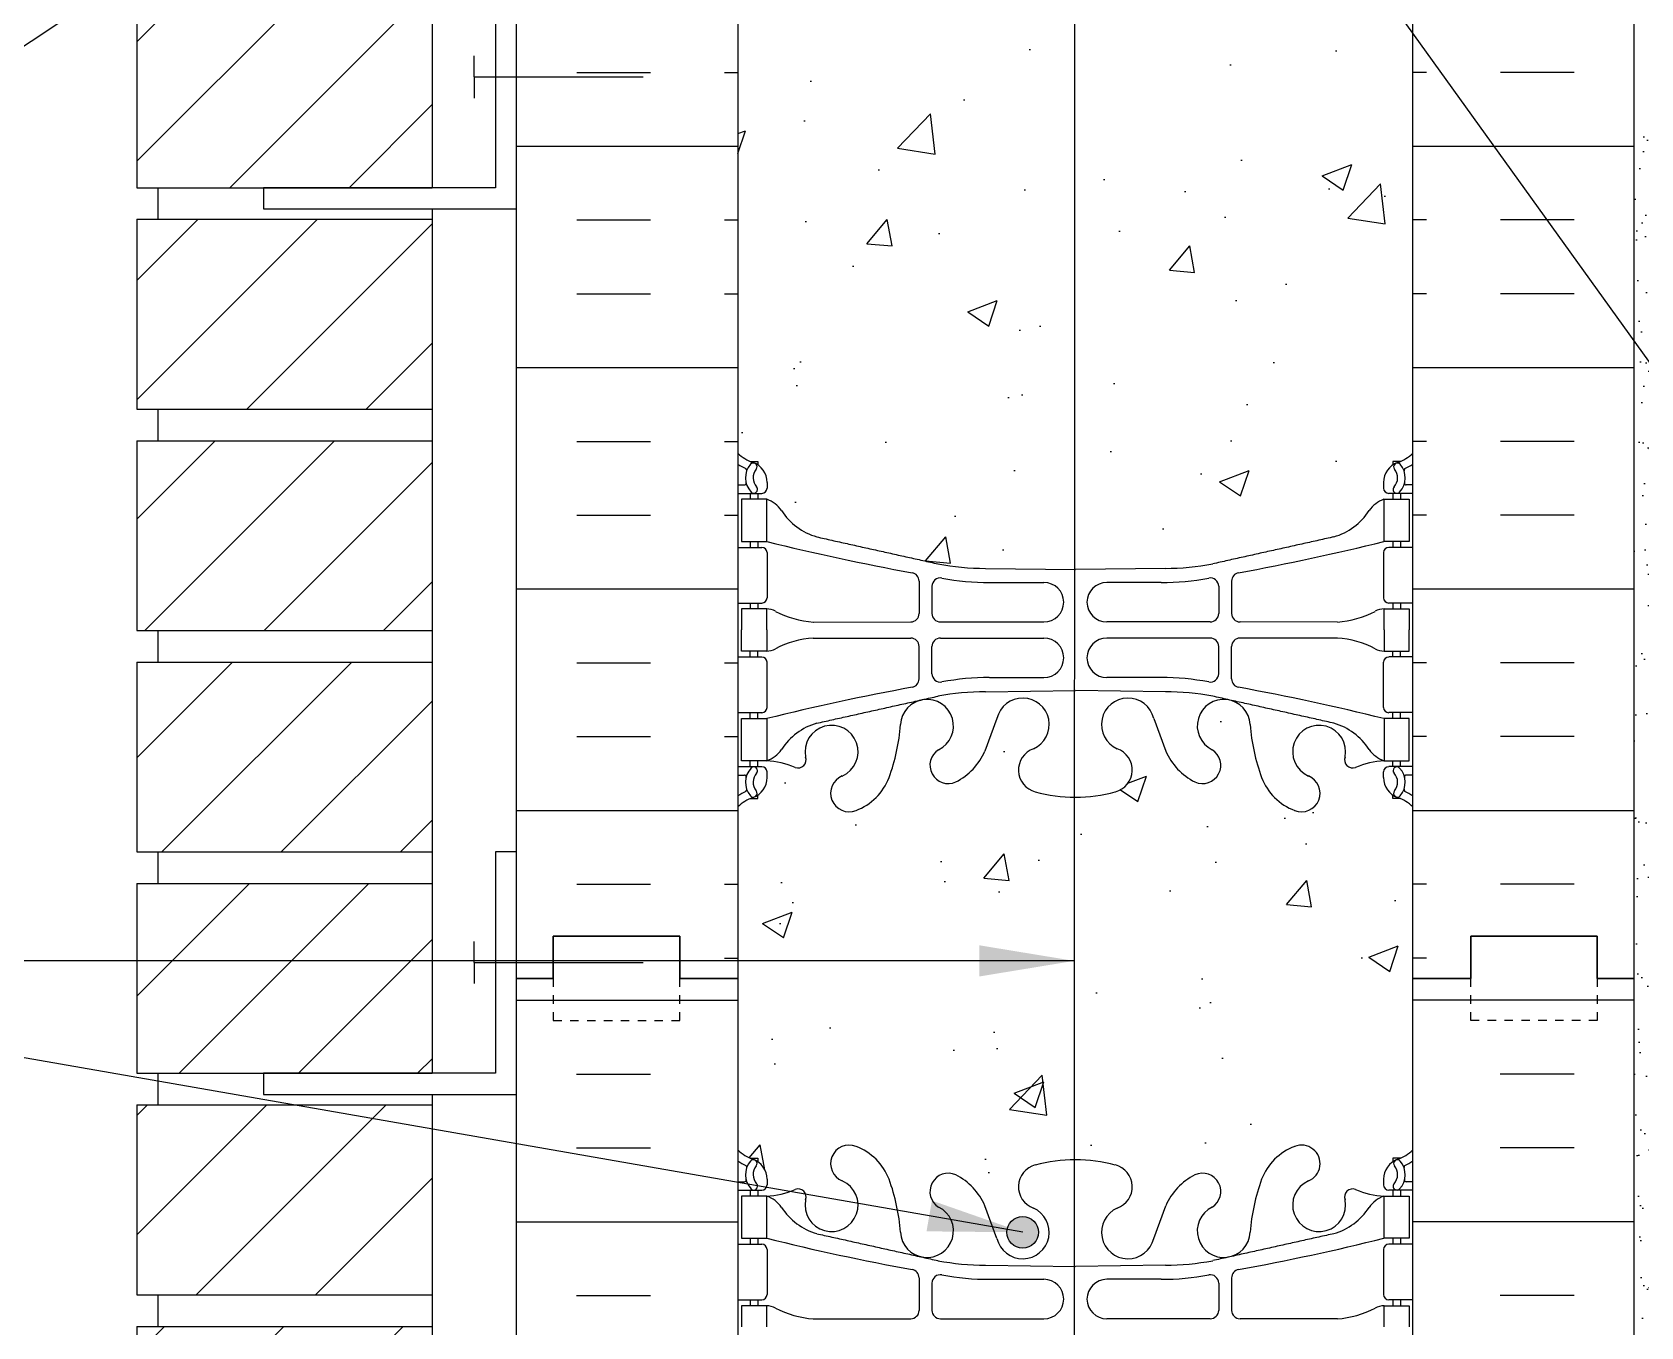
# Model space of a CAD drawing. Header units: inches. Extents: x 115.1 to 171.2, y 246.3 to 329.7.
# Drawn here: x 134.05 to 153.12, y 277.99 to 293.34 of the extents above; entities that cross this region are included whole.
import ezdxf

# ---------------------------------------------------------------- set-up
doc = ezdxf.new("R2010")
doc.units = ezdxf.units.IN
doc.header["$MEASUREMENT"] = 0
doc.linetypes.add('DASHED2', pattern=[0.375, 0.25, -0.125])
for name, color, linetype in [('HATCH', 12, 'Continuous'), ('line25', 2, 'Continuous'), ('LINE3', 3, 'Continuous'), ('LINE50', 5, 'Continuous'), ('LINE9', 9, 'Continuous'), ('TEXT', 4, 'Continuous'), ('Web_Edge', 9, 'Continuous')]:
    doc.layers.add(name, color=color, linetype=linetype)
doc.styles.add('DIM', font='romans.shx', dxfattribs={"width": 0.7})
doc.dimstyles.new('ext_12', dxfattribs={"dimscale": 12, "dimtxt": 0.09375, "dimasz": 0.09375, "dimexe": 0.09375, "dimexo": 0.0625, "dimgap": 0.0625, "dimtad": 1, "dimdec": 1, "dimzin": 3, "dimdsep": 46, "dimlunit": 4, "dimtxsty": 'DIM', "dimcen": 0.09, "dimdle": 0.09375, "dimclrt": 4, "dimadec": 0, "dimazin": 0, "dimtfac": 1, "dimtdec": 1, "dimtmove": 2, "dimatfit": 3, "dimfxl": 1, "dimfrac": 2, "dimtolj": 1, "dimtzin": 0, "dimarcsym": 0})

msp = doc.modelspace()

# ---------------------------------------------------------------- hatches: boundary and pattern name
at = {"layer": 'HATCH'}
h = msp.add_hatch(dxfattribs=at)
h.set_pattern_fill('ANSI31', color=256, scale=8, style=0)
h.set_pattern_definition([(45, (109.1319, 110.0827), (-0.707107, 0.707107), [])])
h.paths.add_polyline_path([(135.294, 275.37), (135.294, 273.12), (138.794, 273.12), (138.794, 275.37)])
h.paths.add_polyline_path([(135.294, 277.995), (135.294, 275.745), (138.794, 275.745), (138.794, 277.995)])
h.paths.add_polyline_path([(135.294, 280.62), (135.294, 278.37), (138.794, 278.37), (138.794, 280.62)])
h.paths.add_polyline_path([(135.294, 283.245), (135.294, 280.995), (138.794, 280.995), (138.794, 283.245)])
h.paths.add_polyline_path([(135.294, 285.87), (135.294, 283.62), (138.794, 283.62), (138.794, 285.87)])
h.paths.add_polyline_path([(135.294, 288.495), (135.294, 286.245), (138.794, 286.245), (138.794, 288.495)])
h.paths.add_polyline_path([(135.294, 291.12), (135.294, 288.87), (138.794, 288.87), (138.794, 291.12)])
h.paths.add_polyline_path([(135.294, 293.745), (135.294, 291.495), (138.794, 291.495), (138.794, 293.745)])
h.paths.add_polyline_path([(135.294, 296.37), (135.294, 294.12), (138.794, 294.12), (138.794, 296.37)])
h.paths.add_polyline_path([(135.294, 298.995), (135.294, 296.745), (138.794, 296.745), (138.794, 298.995)])
h.paths.add_polyline_path([(138.794, 299.37), (138.794, 301.62), (135.294, 301.62), (135.294, 299.37)])
h.paths.add_polyline_path([(135.294, 304.245), (135.294, 301.995), (138.794, 301.995), (138.794, 304.245)])
h.paths.add_polyline_path([(135.294, 306.87), (135.294, 304.62), (138.794, 304.62), (138.794, 306.87)])
h.paths.add_polyline_path([(135.294, 309.495), (135.294, 307.245), (138.794, 307.245), (138.794, 309.495)])
h.paths.add_polyline_path([(135.294, 312.12), (135.294, 309.87), (138.794, 309.87), (138.794, 312.12)])
h.paths.add_polyline_path([(135.294, 314.745), (135.294, 312.495), (138.794, 312.495), (138.794, 314.745)])
h.paths.add_polyline_path([(135.294, 317.37), (135.294, 315.12), (138.794, 315.12), (138.794, 317.37)])
h.paths.add_polyline_path([(135.294, 319.995), (135.294, 317.745), (138.794, 317.745), (138.794, 319.995)])
h.paths.add_polyline_path([(138.794, 320.37), (138.794, 322.62), (135.294, 322.62), (135.294, 320.37)])
h = msp.add_hatch(dxfattribs=at)
h.set_pattern_fill('INSUL', color=256, scale=7, style=0)
h.set_pattern_definition([(0, (-2783.7427, -114.8895), (0, 2.625), []), (0, (-2783.7427, -114.0145), (0, 2.625), [0.875, -0.875]), (0, (-2783.7427, -113.1395), (0, 2.625), [0.875, -0.875])])
h.paths.add_polyline_path([(139.794, 282.12), (140.231, 282.12), (140.231, 282.62), (141.731, 282.62), (141.731, 282.12), (142.419, 282.12), (142.419, 300.12), (141.731, 300.12), (141.731, 300.62), (140.231, 300.62), (140.231, 300.12), (139.794, 300.12)])
h = msp.add_hatch(dxfattribs=at)
h.set_pattern_fill('AR-CONC', color=256, scale=0.5)
h.set_pattern_definition([(50, (0, 0), (3.5863, -0.31376), [0.375, -4.125]), (355, (0, 0), (-0.693757, 3.76096), [0.3, -3.3]), (100.4514, (0.299, -0.026), (2.892544, 3.4472), [0.3187, -3.50571]), (46.1842, (0, 1), (5.336207, -0.827596), [0.5625, -6.1875]), (96.6356, (0.4447, 0.931), (4.67331, 4.87059), [0.47805, -5.25857]), (351.1842, (0, 1), (4.67331, 4.87059), [0.45, -4.95]), (21, (0.5, 0.75), (2.984535, -2.013094), [0.375, -4.125]), (326, (0.5, 0.75), (1.216577, 3.62575), [0.3, -3.3]), (71.4514, (0.7487, 0.5822), (4.201112, 1.612656), [0.3187, -3.50571]), (37.5, (0, 0), (0.0607993, 1.6644693), [0, -3.26, 0, -3.35, 0, -3.3125]), (7.5, (0, 0), (1.315348, 1.972059), [0, -1.91, 0, -3.185, 0, -1.2625]), (327.5, (-1.115, 0), (2.669112, -0.1127744), [0, -1.25, 0, -3.9, 0, -5.175]), (317.5, (-1.615, 0), (2.915931, 0.500525), [0, -1.625, 0, -2.59, 0, -3.675])])
edge = h.paths.add_edge_path()
edge.add_arc((150.073, 293.532), 0.5, 46.2109, 66.4218)
edge.add_line((150.273, 293.991), (150.183, 293.991))
edge.add_line((150.183, 293.991), (150.183, 294.032))
edge.add_arc((150.323, 294.239), 0.25, 180, 235.9442, ccw=False)
edge.add_line((150.073, 294.239), (150.073, 294.307))
edge.add_arc((150.135, 294.307), 0.0625, 90, 180, ccw=False)
edge.add_line((150.135, 294.369), (150.183, 294.369))
edge.add_line((150.183, 294.369), (150.183, 294.439))
edge.add_line((150.183, 294.439), (150.078, 294.439))
edge.add_arc((150.2, 294.782), 0.364, 212.0424, 250.3387, ccw=False)
edge.add_arc((149.277, 294.171), 0.743, 34.228, 73.8107)
edge.add_spline(control_points=[(149.485, 294.885), (148.047, 295.205)], knot_values=[0, 0, 1, 1], degree=1, periodic=0)
edge.add_arc((147.491, 292.274), 2.984, 79.2546, 90.0995)
edge.add_line((147.486, 295.258), (146.669, 295.27))
edge.add_line((146.669, 295.27), (146.669, 294.12))
edge.add_arc((146.169, 294.12), 0.5, -61.2476, 0, ccw=False)
edge.add_line((146.409, 293.682), (146.407, 286.967))
edge.add_line((146.407, 286.967), (146.419, 286.967))
edge.add_line((146.419, 286.967), (147.486, 286.982))
edge.add_arc((147.491, 289.966), 2.984, 269.9005, 280.7454)
edge.add_spline(control_points=[(148.047, 287.035), (149.485, 287.355)], knot_values=[0, 0, 1, 1], degree=1, periodic=0)
edge.add_arc((149.277, 288.069), 0.743, 286.1893, 325.772)
edge.add_arc((150.2, 287.458), 0.364, 109.6613, 147.9576, ccw=False)
edge.add_line((150.078, 287.801), (150.183, 287.801))
edge.add_line((150.183, 287.801), (150.183, 287.871))
edge.add_line((150.183, 287.871), (150.135, 287.871))
edge.add_arc((150.135, 287.933), 0.0625, 180, 270, ccw=False)
edge.add_line((150.073, 287.933), (150.073, 288.001))
edge.add_arc((150.323, 288.001), 0.25, 124.0558, 180, ccw=False)
edge.add_line((150.183, 288.208), (150.183, 288.249))
edge.add_line((150.183, 288.249), (150.273, 288.249))
edge.add_arc((150.073, 288.708), 0.5, 293.5782, 313.7891)
edge.add_line((150.419, 288.347), (150.419, 293.893))
edge = h.paths.add_edge_path()
edge.add_arc((146.169, 294.12), 0.5, 270, 298.7524, ccw=False)
edge.add_line((146.169, 293.62), (144.669, 293.62))
edge.add_line((144.669, 293.62), (144.669, 294.12))
edge.add_line((144.669, 294.12), (146.069, 294.12))
edge.add_arc((146.069, 294.22), 0.1, 270, 360)
edge.add_line((146.169, 294.22), (146.169, 295.27))
edge.add_line((146.169, 295.27), (145.352, 295.258))
edge.add_arc((145.347, 292.274), 2.984, 89.9005, 100.7454)
edge.add_spline(control_points=[(144.791, 295.205), (143.353, 294.885)], knot_values=[0, 0, 1, 1], degree=1, periodic=0)
edge.add_arc((143.561, 294.171), 0.743, 106.1893, 145.772)
edge.add_arc((142.638, 294.782), 0.364, 289.6613, 327.9576, ccw=False)
edge.add_line((142.76, 294.439), (142.655, 294.439))
edge.add_line((142.655, 294.439), (142.655, 294.369))
edge.add_line((142.655, 294.369), (142.702, 294.369))
edge.add_arc((142.702, 294.307), 0.0625, 0, 90, ccw=False)
edge.add_line((142.765, 294.307), (142.765, 294.239))
edge.add_arc((142.515, 294.239), 0.25, 304.0558, 360, ccw=False)
edge.add_line((142.655, 294.032), (142.655, 293.991))
edge.add_line((142.655, 293.991), (142.565, 293.991))
edge.add_arc((142.765, 293.532), 0.5, 113.5782, 133.7891)
edge.add_line((142.419, 293.893), (142.419, 288.347))
edge.add_arc((142.765, 288.708), 0.5, 226.2109, 246.4218)
edge.add_line((142.565, 288.249), (142.655, 288.249))
edge.add_line((142.655, 288.249), (142.655, 288.208))
edge.add_arc((142.515, 288.001), 0.25, 0, 55.9442, ccw=False)
edge.add_line((142.765, 288.001), (142.765, 287.933))
edge.add_arc((142.702, 287.933), 0.0625, -90, 0, ccw=False)
edge.add_line((142.702, 287.871), (142.655, 287.871))
edge.add_line((142.655, 287.871), (142.655, 287.801))
edge.add_line((142.655, 287.801), (142.76, 287.801))
edge.add_arc((142.638, 287.458), 0.364, 32.0424, 70.3387, ccw=False)
edge.add_arc((143.561, 288.069), 0.743, 214.228, 253.8107)
edge.add_spline(control_points=[(143.353, 287.355), (144.791, 287.035)], knot_values=[0, 0, 1, 1], degree=1, periodic=0)
edge.add_arc((145.347, 289.966), 2.984, 259.2546, 270.0995)
edge.add_line((145.352, 286.982), (146.407, 286.967))
edge.add_line((146.407, 286.967), (146.409, 293.682))
h.paths.add_polyline_path([(146.169, 299.12), (142.669, 299.12), (142.669, 300.62), (141.731, 300.62), (141.731, 300.12), (142.419, 300.12), (142.419, 298.086, 0.088416), (142.565, 297.988), (142.655, 297.988), (142.655, 297.947, -0.249069), (142.765, 297.739), (142.765, 297.672, -0.414214), (142.702, 297.609), (142.655, 297.609), (142.655, 297.539), (142.76, 297.539, 0.085348), (143.089, 297.615, -0.669601), (143.222, 297.495, 2.087231), (143.656, 297.72, -1), (143.819, 298.128, -0.21345), (144.211, 297.739, -0.069923), (144.348, 297.095, 1.702394), (144.798, 297.408, -0.940793), (145.002, 297.791, -0.173075), (145.348, 297.424), (145.49, 297.037, 1.612474), (145.922, 297.397, -0.734872), (145.945, 297.908, -0.032642), (146.169, 297.954)])
edge = h.paths.add_edge_path()
edge.add_line((150.419, 300.12), (151.106, 300.12))
edge.add_line((151.106, 300.12), (151.106, 300.62))
edge.add_line((151.106, 300.62), (150.169, 300.62))
edge.add_line((150.169, 300.62), (150.169, 299.12))
edge.add_line((150.169, 299.12), (146.169, 299.12))
edge.add_line((146.169, 299.12), (146.169, 297.954))
edge.add_arc((146.407, 296.216), 1.754, 97.8135, 105.4731)
edge.add_arc((146.013, 297.649), 0.268, 105.9758, 250.0338)
edge.add_arc((145.795, 297.11), 0.314, -166.5854, 66.1916, ccw=False)
edge.add_line((145.49, 297.037), (145.348, 297.424))
edge.add_arc((144.661, 297.123), 0.75, 23.6938, 62.9705)
edge.add_arc((144.912, 297.593), 0.217, 65.5264, 238.537)
edge.add_arc((144.66, 297.126), 0.314, -102.5678, 63.9348, ccw=False)
edge.add_spline(control_points=[(144.791, 296.774), (143.353, 297.094)], knot_values=[0, 0, 1, 1], degree=1, periodic=0)
edge.add_arc((143.561, 297.808), 0.743, 212.7919, 253.8107, ccw=False)
edge.add_arc((142.638, 297.197), 0.364, 34.9775, 70.3387)
edge.add_line((142.76, 297.539), (142.76, 297.039))
edge.add_arc((149.569, 324.46), 28.253, 256.0552, 259.6343)
edge.add_arc((144.467, 296.57), 0.1, 0, 79.6343, ccw=False)
edge.add_line((144.567, 296.57), (144.567, 296.185))
edge.add_arc((144.467, 296.185), 0.1, 270.0388, 360, ccw=False)
edge.add_line((144.467, 296.085), (143.313, 296.084))
edge.add_arc((143.398, 297.241), 1.16, 241.921, 265.8032, ccw=False)
edge.add_arc((142.756, 296.021), 0.219, 64.0117, 88.92)
edge.add_line((142.76, 296.239), (142.76, 295.989))
edge.add_line((142.76, 295.989), (142.76, 295.739))
edge.add_arc((142.756, 295.958), 0.219, 271.08, 295.9883)
edge.add_arc((143.398, 294.738), 1.16, 94.1968, 118.079, ccw=False)
edge.add_line((143.313, 295.895), (144.467, 295.894))
edge.add_arc((144.467, 295.794), 0.1, 0, 89.9612, ccw=False)
edge.add_line((144.567, 295.794), (144.567, 295.409))
edge.add_arc((144.467, 295.409), 0.1, 280.3657, 360, ccw=False)
edge.add_arc((149.569, 267.519), 28.253, 100.3657, 103.9448)
edge.add_line((142.76, 294.939), (142.76, 294.439))
edge.add_arc((142.638, 294.782), 0.364, 289.6613, 325.0225)
edge.add_arc((143.561, 294.171), 0.743, 106.1893, 147.2081, ccw=False)
edge.add_spline(control_points=[(143.353, 294.885), (144.791, 295.205)], knot_values=[0, 0, 1, 1], degree=1, periodic=0)
edge.add_arc((145.347, 292.274), 2.984, 89.9005, 100.7454, ccw=False)
edge.add_line((145.352, 295.258), (146.169, 295.27))
edge.add_line((146.169, 295.27), (146.169, 294.22))
edge.add_arc((146.069, 294.22), 0.1, -90, 0, ccw=False)
edge.add_line((146.069, 294.12), (144.669, 294.12))
edge.add_line((144.669, 294.12), (144.669, 293.62))
edge.add_line((144.669, 293.62), (146.169, 293.62))
edge.add_arc((146.169, 294.12), 0.5, 270, 298.7524)
edge.add_arc((146.169, 294.12), 0.5, 298.7524, 360)
edge.add_line((146.669, 294.12), (146.669, 295.27))
edge.add_line((146.669, 295.27), (147.486, 295.258))
edge.add_arc((147.491, 292.274), 2.984, 79.2546, 90.0995, ccw=False)
edge.add_spline(control_points=[(148.047, 295.205), (149.485, 294.885)], knot_values=[0, 0, 1, 1], degree=1, periodic=0)
edge.add_arc((149.277, 294.171), 0.743, 32.7919, 73.8107, ccw=False)
edge.add_arc((150.2, 294.782), 0.364, 214.9775, 250.3387)
edge.add_line((150.078, 294.439), (150.078, 294.939))
edge.add_arc((143.269, 267.519), 28.253, 76.0552, 79.6343)
edge.add_arc((148.371, 295.409), 0.1, 180, 259.6343, ccw=False)
edge.add_line((148.271, 295.409), (148.271, 295.794))
edge.add_arc((148.371, 295.794), 0.1, 90.0388, 180, ccw=False)
edge.add_line((148.371, 295.894), (149.525, 295.895))
edge.add_arc((149.44, 294.738), 1.16, 61.921, 85.8032, ccw=False)
edge.add_arc((150.082, 295.958), 0.219, 244.0117, 268.92)
edge.add_line((150.078, 295.739), (150.078, 295.989))
edge.add_line((150.078, 295.989), (150.078, 296.239))
edge.add_arc((150.082, 296.021), 0.219, 91.08, 115.9883)
edge.add_arc((149.44, 297.241), 1.16, 274.1968, 298.079, ccw=False)
edge.add_line((149.525, 296.084), (148.371, 296.085))
edge.add_arc((148.371, 296.185), 0.1, 180, 269.9612, ccw=False)
edge.add_line((148.271, 296.185), (148.271, 296.57))
edge.add_arc((148.371, 296.57), 0.1, 100.3657, 180, ccw=False)
edge.add_arc((143.269, 324.46), 28.253, 280.3657, 283.9448)
edge.add_line((150.078, 297.039), (150.078, 297.539))
edge.add_arc((150.2, 297.197), 0.364, 109.6613, 145.0225)
edge.add_arc((149.277, 297.808), 0.743, 286.1893, 327.2081, ccw=False)
edge.add_spline(control_points=[(149.485, 297.094), (148.047, 296.774)], knot_values=[0, 0, 1, 1], degree=1, periodic=0)
edge.add_arc((148.178, 297.126), 0.314, 282.5678, 354.3439)
edge.add_arc((150.849, 296.93), 2.365, 159.9985, 175.9977, ccw=False)
edge.add_arc((149.258, 297.495), 0.677, 110.6803, 158.8761, ccw=False)
edge.add_arc((149.1, 297.924), 0.22, -68.1963, 111.8037, ccw=False)
edge.add_arc((149.309, 297.433), 0.314, 113.8084, 371.4114)
edge.add_arc((149.707, 297.528), 0.0968, 64.6196, 199.8449, ccw=False)
edge.add_arc((150.133, 298.535), 0.997, 247.3332, 266.8462)
edge.add_line((150.078, 297.539), (150.183, 297.539))
edge.add_line((150.183, 297.539), (150.183, 297.609))
edge.add_line((150.183, 297.609), (150.135, 297.609))
edge.add_arc((150.135, 297.672), 0.0625, 180, 270, ccw=False)
edge.add_line((150.073, 297.672), (150.073, 297.739))
edge.add_arc((150.323, 297.739), 0.25, 124.0558, 180, ccw=False)
edge.add_line((150.183, 297.947), (150.183, 297.988))
edge.add_line((150.183, 297.988), (150.273, 297.988))
edge.add_arc((150.073, 298.447), 0.5, 293.5782, 313.7891)
edge.add_line((150.419, 298.086), (150.419, 300.12))
h.paths.add_polyline_path([(147.23, 297.11, -1), (146.855, 297.11, -1)], flags=16)
h.paths.add_polyline_path([(146.406, 284.27, -0.066608), (145.945, 284.332, -0.734872), (145.922, 284.843, 1.612474), (145.49, 285.203), (145.348, 284.816, -0.173075), (145.002, 284.449, -0.940793), (144.798, 284.832, 1.702394), (144.348, 285.145, -0.069923), (144.211, 284.501, -0.21345), (143.819, 284.112, -1), (143.656, 284.521, 2.087231), (143.222, 284.745, -0.669601), (143.089, 284.625, 0.085348), (142.76, 284.701), (142.655, 284.701), (142.655, 284.631), (142.702, 284.631, -0.414214), (142.765, 284.568), (142.765, 284.501, -0.249069), (142.655, 284.293), (142.655, 284.252), (142.565, 284.252, 0.088416), (142.419, 284.154), (142.419, 282.12), (142.419, 280.086, 0.088416), (142.565, 279.988), (142.655, 279.988), (142.655, 279.947, -0.249069), (142.765, 279.739), (142.765, 279.672, -0.414214), (142.702, 279.609), (142.655, 279.609), (142.655, 279.539), (142.76, 279.539, 0.085348), (143.089, 279.615, -0.669601), (143.222, 279.495, 2.087231), (143.656, 279.72, -1), (143.819, 280.128, -0.21345), (144.211, 279.739, -0.069923), (144.348, 279.095, 1.702394), (144.798, 279.408, -0.940793), (145.002, 279.791, -0.173075), (145.348, 279.424), (145.49, 279.037, 1.612474), (145.922, 279.397, -0.734872), (145.945, 279.908, -0.066376), (146.404, 279.97)])
h.paths.add_polyline_path([(145.983, 279.11, -1), (145.608, 279.11, -1)], flags=16)
h.paths.add_polyline_path([(150.419, 284.154, 0.088416), (150.273, 284.252), (150.183, 284.252), (150.183, 284.293, -0.249069), (150.073, 284.501), (150.073, 284.568, -0.414214), (150.135, 284.631), (150.183, 284.631), (150.183, 284.701), (150.078, 284.701, 0.085348), (149.748, 284.625, -0.669601), (149.616, 284.745, 2.087231), (149.182, 284.521, -1), (149.019, 284.112, -0.21345), (148.626, 284.501, -0.069923), (148.49, 285.145, 1.702394), (148.04, 284.832, -0.940793), (147.836, 284.449, -0.173075), (147.49, 284.816), (147.348, 285.203, 1.612474), (146.916, 284.843, -0.734872), (146.893, 284.332, -0.070343), (146.406, 284.27), (146.404, 279.97, -0.070575), (146.893, 279.908, -0.734872), (146.916, 279.397, 1.612474), (147.348, 279.037), (147.49, 279.424, -0.173075), (147.836, 279.791, -0.940793), (148.04, 279.408, 1.702394), (148.49, 279.095, -0.069923), (148.626, 279.739, -0.21345), (149.019, 280.128, -1), (149.182, 279.72, 2.087231), (149.616, 279.495, -0.669601), (149.748, 279.615, 0.085348), (150.078, 279.539), (150.183, 279.539), (150.183, 279.609), (150.135, 279.609, -0.414214), (150.073, 279.672), (150.073, 279.739, -0.249069), (150.183, 279.947), (150.183, 279.988), (150.273, 279.988, 0.088416), (150.419, 280.086), (150.419, 282.12)])
edge = h.paths.add_edge_path()
edge.add_arc((150.073, 275.532), 0.5, 46.2109, 66.4218)
edge.add_line((150.273, 275.991), (150.183, 275.991))
edge.add_line((150.183, 275.991), (150.183, 276.032))
edge.add_arc((150.323, 276.239), 0.25, 180, 235.9442, ccw=False)
edge.add_line((150.073, 276.239), (150.073, 276.307))
edge.add_arc((150.135, 276.307), 0.0625, 90, 180, ccw=False)
edge.add_line((150.135, 276.369), (150.183, 276.369))
edge.add_line((150.183, 276.369), (150.183, 276.439))
edge.add_line((150.183, 276.439), (150.078, 276.439))
edge.add_arc((150.2, 276.782), 0.364, 212.0424, 250.3387, ccw=False)
edge.add_arc((149.277, 276.171), 0.743, 34.228, 73.8107)
edge.add_spline(control_points=[(149.485, 276.885), (148.047, 277.205)], knot_values=[0, 0, 1, 1], degree=1, periodic=0)
edge.add_arc((147.491, 274.274), 2.984, 79.2546, 90.0995)
edge.add_line((147.486, 277.258), (146.419, 277.273))
edge.add_line((146.419, 277.273), (146.403, 277.273))
edge.add_line((146.403, 277.273), (146.402, 273.12))
edge.add_line((146.402, 273.12), (150.419, 273.12))
edge.add_line((150.419, 273.12), (150.419, 275.893))
edge = h.paths.add_edge_path()
edge.add_line((146.403, 277.273), (145.352, 277.258))
edge.add_arc((145.347, 274.274), 2.984, 89.9005, 100.7454)
edge.add_spline(control_points=[(144.791, 277.205), (143.353, 276.885)], knot_values=[0, 0, 1, 1], degree=1, periodic=0)
edge.add_arc((143.561, 276.171), 0.743, 106.1893, 145.772)
edge.add_arc((142.638, 276.782), 0.364, 289.6613, 327.9576, ccw=False)
edge.add_line((142.76, 276.439), (142.655, 276.439))
edge.add_line((142.655, 276.439), (142.655, 276.369))
edge.add_line((142.655, 276.369), (142.702, 276.369))
edge.add_arc((142.702, 276.307), 0.0625, 0, 90, ccw=False)
edge.add_line((142.765, 276.307), (142.765, 276.239))
edge.add_arc((142.515, 276.239), 0.25, 304.0558, 360, ccw=False)
edge.add_line((142.655, 276.032), (142.655, 275.991))
edge.add_line((142.655, 275.991), (142.565, 275.991))
edge.add_arc((142.765, 275.532), 0.5, 113.5782, 133.7891)
edge.add_line((142.419, 275.893), (142.419, 273.12))
edge.add_line((142.419, 273.12), (143.419, 273.12))
edge.add_line((143.419, 273.12), (144.419, 272.12))
edge.add_line((144.419, 272.12), (144.419, 274.12))
edge.add_line((144.419, 274.12), (145.419, 273.12))
edge.add_line((145.419, 273.12), (146.402, 273.12))
edge.add_line((146.402, 273.12), (146.403, 277.273))
h = msp.add_hatch(dxfattribs=at)
h.set_pattern_fill('INSUL', color=256, scale=7, style=0)
h.set_pattern_definition([(180, (3076.5805, -114.8895), (0, 2.625), []), (180, (3076.5805, -114.0145), (0, 2.625), [0.875, -0.875]), (180, (3076.5805, -113.1395), (0, 2.625), [0.875, -0.875])])
h.paths.add_polyline_path([(153.044, 282.12), (152.606, 282.12), (152.606, 282.62), (151.106, 282.62), (151.106, 282.12), (150.419, 282.12), (150.419, 300.12), (151.106, 300.12), (151.106, 300.62), (152.606, 300.62), (152.606, 300.12), (153.044, 300.12)])
h = msp.add_hatch(dxfattribs=at)
h.set_pattern_fill('AR-SAND', color=256, scale=0.25, style=0)
h.set_pattern_definition([(37.5, (81.35077, 24.0081), (-0.01574834, 0.48170594), [0, -0.38, 0, -0.425, 0, -0.40625]), (7.5, (81.3508, 24.0081), (0.4424442, 0.7055365), [0, -0.205, 0, -0.3425, 0, -0.13125]), (327.5, (81.04327, 24.0081), (0.77853547, 0.00141476), [0, -0.125, 0, -0.45, 0, -0.5875]), (317.5, (81.0433, 24.0081), (0.7515317, 0.2194189), [0, -0.0625, 0, -0.295, 0, -0.3375])])
h.paths.add_polyline_path([(153.254, 292.289), (153.044, 292.545), (153.044, 282.12), (153.044, 274.736), (153.254, 274.736)])
at = {"layer": 'LINE3'}
msp.add_hatch(color=256, dxfattribs=at).paths.add_polyline_path([(145.608, 279.11, 1), (145.983, 279.11, 1)])

# ---------------------------------------------------------------- linework, layer by layer
at = {"layer": 'HATCH'}
for p, q in [((139.794, 281.861), (142.419, 281.861)), ((153.044, 281.861), (150.419, 281.861)), ((140.507, 280.986), (141.382, 280.986)), ((152.331, 280.986), (151.456, 280.986)), ((140.507, 280.111), (141.382, 280.111)), ((152.331, 280.111), (151.456, 280.111)), ((139.794, 279.236), (142.419, 279.236)), ((153.044, 279.236), (150.419, 279.236)), ((140.507, 278.361), (141.382, 278.361)), ((152.331, 278.361), (151.456, 278.361))]:
    msp.add_line(p, q, dxfattribs=at)
at = {"layer": 'line25'}
for p, q in [((138.794, 301.745), (138.794, 291.495)), ((142.419, 300.12), (142.419, 282.12)), ((150.419, 282.12), (150.419, 300.12)), ((135.294, 293.745), (135.294, 291.495)), ((135.294, 291.495), (138.794, 291.495)), ((135.544, 291.495), (135.544, 291.12)), ((138.794, 291.245), (138.794, 280.995)), ((135.294, 291.12), (138.794, 291.12)), ((135.294, 291.12), (135.294, 288.87)), ((135.294, 288.87), (138.794, 288.87)), ((135.544, 288.87), (135.544, 288.495)), ((135.294, 288.495), (138.794, 288.495)), ((135.294, 288.495), (135.294, 286.245)), ((135.294, 286.245), (138.794, 286.245)), ((135.544, 286.245), (135.544, 285.87)), ((135.294, 285.87), (138.794, 285.87)), ((135.294, 285.87), (135.294, 283.62)), ((135.294, 283.62), (138.794, 283.62)), ((135.544, 283.62), (135.544, 283.245)), ((135.294, 283.245), (138.794, 283.245)), ((135.294, 283.245), (135.294, 280.995)), ((142.419, 282.12), (142.419, 273.12)), ((150.419, 273.12), (150.419, 282.12)), ((135.294, 280.995), (138.794, 280.995)), ((135.544, 280.995), (135.544, 280.62)), ((138.794, 280.745), (138.794, 273.12)), ((135.294, 280.62), (138.794, 280.62)), ((135.294, 280.62), (135.294, 278.37)), ((135.294, 278.37), (138.794, 278.37)), ((135.544, 278.37), (135.544, 277.995)), ((135.294, 277.995), (138.794, 277.995)), ((135.294, 277.995), (135.294, 275.745))]:
    msp.add_line(p, q, dxfattribs=at)
at = {"layer": 'LINE3'}
msp.add_line((146.411, 297.115), (146.402, 273.12), dxfattribs=at)
msp.add_circle((145.795, 279.11), 0.188, dxfattribs=at)
at = {"layer": 'LINE50'}
for p, q in [((139.794, 282.12), (139.794, 300.12)), ((153.044, 282.12), (153.044, 300.12)), ((139.794, 273.12), (139.794, 282.12)), ((153.044, 273.12), (153.044, 282.12))]:
    msp.add_line(p, q, dxfattribs=at)
for points in [[(142.419, 282.12), (141.731, 282.12), (141.731, 282.62), (140.231, 282.62), (140.231, 282.12), (139.794, 282.12)], [(139.794, 282.12), (140.231, 282.12), (140.231, 282.62), (141.731, 282.62), (141.731, 282.12), (142.419, 282.12)], [(150.419, 282.12), (151.106, 282.12), (151.106, 282.62), (152.606, 282.62), (152.606, 282.12), (153.044, 282.12)], [(153.044, 282.12), (152.606, 282.12), (152.606, 282.62), (151.106, 282.62), (151.106, 282.12), (150.419, 282.12)]]:
    msp.add_lwpolyline(points, dxfattribs=at)
at = {"layer": 'LINE9'}
for p, q in [((139.294, 292.808), (139.294, 293.058)), ((139.294, 292.808), (139.294, 292.558)), ((139.294, 292.808), (141.294, 292.808)), ((139.294, 282.308), (139.294, 282.558)), ((139.294, 282.308), (141.294, 282.308)), ((139.294, 282.308), (139.294, 282.058))]:
    msp.add_line(p, q, dxfattribs=at)
for points in [[(136.794, 291.245), (139.794, 291.245), (139.794, 294.12), (139.544, 294.12), (139.544, 291.495), (136.794, 291.495)], [(136.794, 280.745), (139.794, 280.745), (139.794, 283.62), (139.544, 283.62), (139.544, 280.995), (136.794, 280.995)]]:
    msp.add_lwpolyline(points, close=True, dxfattribs=at)
at = {"layer": 'LINE9', "linetype": 'DASHED2', "ltscale": 0.15}
for points in [[(140.231, 282.12), (140.231, 282.12), (140.231, 281.62), (141.731, 281.62), (141.731, 282.12), (141.731, 282.12)], [(152.606, 282.12), (152.606, 282.12), (152.606, 281.62), (151.106, 281.62), (151.106, 282.12), (151.106, 282.12)]]:
    msp.add_lwpolyline(points, dxfattribs=at)
at = {"layer": 'Web_Edge'}
for p, q in [((142.565, 288.249), (142.655, 288.249)), ((142.655, 288.249), (142.655, 288.208)), ((150.273, 288.249), (150.183, 288.249)), ((150.183, 288.249), (150.183, 288.208)), ((142.419, 287.971), (142.497, 287.971)), ((142.765, 288.001), (142.765, 287.933)), ((150.073, 288.001), (150.073, 287.933)), ((150.419, 287.971), (150.341, 287.971)), ((142.419, 287.871), (142.702, 287.871)), ((142.565, 287.871), (142.565, 287.801)), ((142.655, 287.871), (142.655, 287.801)), ((150.419, 287.871), (150.135, 287.871)), ((150.183, 287.871), (150.183, 287.801)), ((150.273, 287.871), (150.273, 287.801)), ((142.419, 287.231), (142.702, 287.231)), ((142.565, 287.301), (142.565, 287.231)), ((142.655, 287.301), (142.655, 287.231)), ((150.419, 287.231), (150.135, 287.231)), ((150.183, 287.301), (150.183, 287.231)), ((150.273, 287.301), (150.273, 287.231)), ((142.765, 287.168), (142.765, 286.633)), ((150.073, 287.168), (150.073, 286.633)), ((144.567, 286.831), (144.567, 286.446)), ((145.352, 286.982), (146.419, 286.967)), ((145.4, 286.815), (146.047, 286.815)), ((147.486, 286.982), (146.419, 286.967)), ((147.438, 286.815), (146.791, 286.815)), ((148.271, 286.831), (148.271, 286.446)), ((144.719, 286.769), (144.719, 286.446)), ((148.118, 286.769), (148.118, 286.446)), ((142.419, 286.571), (142.702, 286.571)), ((142.565, 286.571), (142.565, 286.501)), ((142.655, 286.571), (142.655, 286.501)), ((150.419, 286.571), (150.135, 286.571)), ((150.183, 286.571), (150.183, 286.501)), ((150.273, 286.571), (150.273, 286.501)), ((143.313, 286.345), (144.467, 286.346)), ((144.819, 286.346), (146.047, 286.346)), ((148.018, 286.346), (146.791, 286.346)), ((149.525, 286.345), (148.371, 286.346)), ((143.313, 286.156), (144.467, 286.155)), ((144.567, 285.671), (144.567, 286.055)), ((144.719, 285.733), (144.719, 286.055)), ((144.819, 286.155), (146.047, 286.155)), ((148.018, 286.155), (146.791, 286.155)), ((148.118, 285.733), (148.118, 286.055)), ((148.271, 285.671), (148.271, 286.055)), ((149.525, 286.156), (148.371, 286.155)), ((142.419, 285.931), (142.702, 285.931)), ((142.565, 285.931), (142.565, 286.001)), ((142.655, 285.931), (142.655, 286.001)), ((142.765, 285.333), (142.765, 285.868)), ((150.073, 285.333), (150.073, 285.868)), ((150.419, 285.931), (150.135, 285.931)), ((150.183, 285.931), (150.183, 286.001)), ((150.273, 285.931), (150.273, 286.001)), ((145.4, 285.687), (146.047, 285.687)), ((147.438, 285.687), (146.791, 285.687)), ((145.352, 285.519), (146.419, 285.535)), ((147.486, 285.519), (146.419, 285.535)), ((142.419, 285.271), (142.702, 285.271)), ((142.565, 285.201), (142.565, 285.271)), ((142.655, 285.201), (142.655, 285.271)), ((150.419, 285.271), (150.135, 285.271)), ((150.183, 285.201), (150.183, 285.271)), ((150.273, 285.201), (150.273, 285.271)), ((145.49, 285.203), (145.348, 284.816)), ((147.348, 285.203), (147.49, 284.816)), ((142.565, 284.631), (142.565, 284.701)), ((142.655, 284.631), (142.655, 284.701)), ((150.183, 284.631), (150.183, 284.701)), ((150.273, 284.631), (150.273, 284.701)), ((142.419, 284.631), (142.702, 284.631)), ((142.419, 284.531), (142.497, 284.531)), ((142.765, 284.501), (142.765, 284.568)), ((150.073, 284.501), (150.073, 284.568)), ((150.419, 284.631), (150.135, 284.631)), ((150.419, 284.531), (150.341, 284.531)), ((142.565, 284.252), (142.655, 284.252)), ((142.655, 284.252), (142.655, 284.293)), ((150.183, 284.252), (150.183, 284.293)), ((150.273, 284.252), (150.183, 284.252)), ((142.565, 279.988), (142.655, 279.988)), ((142.655, 279.988), (142.655, 279.947)), ((150.273, 279.988), (150.183, 279.988)), ((150.183, 279.988), (150.183, 279.947)), ((142.419, 279.709), (142.497, 279.709)), ((142.419, 279.609), (142.702, 279.609)), ((142.565, 279.609), (142.565, 279.539)), ((142.655, 279.609), (142.655, 279.539)), ((142.765, 279.739), (142.765, 279.672)), ((150.073, 279.739), (150.073, 279.672)), ((150.419, 279.609), (150.135, 279.609)), ((150.183, 279.609), (150.183, 279.539)), ((150.273, 279.609), (150.273, 279.539)), ((150.419, 279.709), (150.341, 279.709)), ((145.49, 279.037), (145.348, 279.424)), ((147.348, 279.037), (147.49, 279.424)), ((142.565, 279.039), (142.565, 278.969)), ((142.655, 279.039), (142.655, 278.969)), ((150.183, 279.039), (150.183, 278.969)), ((150.273, 279.039), (150.273, 278.969)), ((142.419, 278.969), (142.702, 278.969)), ((142.765, 278.907), (142.765, 278.372)), ((150.073, 278.907), (150.073, 278.372)), ((150.419, 278.969), (150.135, 278.969)), ((145.352, 278.721), (146.419, 278.706)), ((147.486, 278.721), (146.419, 278.706)), ((144.567, 278.57), (144.567, 278.185)), ((144.719, 278.507), (144.719, 278.185)), ((145.4, 278.553), (146.047, 278.553)), ((147.438, 278.553), (146.791, 278.553)), ((148.118, 278.507), (148.118, 278.185)), ((148.271, 278.57), (148.271, 278.185)), ((142.419, 278.309), (142.702, 278.309)), ((142.565, 278.309), (142.565, 278.239)), ((142.655, 278.309), (142.655, 278.239)), ((150.419, 278.309), (150.135, 278.309)), ((150.183, 278.309), (150.183, 278.239)), ((150.273, 278.309), (150.273, 278.239)), ((143.313, 278.084), (144.467, 278.085)), ((144.819, 278.085), (146.047, 278.085)), ((148.018, 278.085), (146.791, 278.085)), ((149.525, 278.084), (148.371, 278.085))]:
    msp.add_line(p, q, dxfattribs=at)
for points in [[(142.46, 287.301), (142.76, 287.301), (142.76, 287.801), (142.46, 287.801)], [(150.378, 287.301), (150.078, 287.301), (150.078, 287.801), (150.378, 287.801)], [(142.46, 285.201), (142.76, 285.201), (142.76, 284.701), (142.46, 284.701)], [(150.378, 285.201), (150.078, 285.201), (150.078, 284.701), (150.378, 284.701)], [(142.46, 279.039), (142.76, 279.039), (142.76, 279.539), (142.46, 279.539)], [(150.378, 279.039), (150.078, 279.039), (150.078, 279.539), (150.378, 279.539)]]:
    msp.add_lwpolyline(points, close=True, dxfattribs=at)
for points in [[(142.76, 286.251), (142.76, 286.501), (142.46, 286.501), (142.46, 286.251)], [(150.078, 286.251), (150.078, 286.501), (150.378, 286.501), (150.378, 286.251)], [(142.76, 286.251), (142.76, 286.001), (142.46, 286.001), (142.46, 286.251)], [(150.078, 286.251), (150.078, 286.001), (150.378, 286.001), (150.378, 286.251)], [(142.76, 277.989), (142.76, 278.239), (142.46, 278.239), (142.46, 277.989)], [(150.078, 277.989), (150.078, 278.239), (150.378, 278.239), (150.378, 277.989)]]:
    msp.add_lwpolyline(points, dxfattribs=at)
for centre, radius, start, end in [((142.765, 288.708), 0.5, 226.2109, 250.5288), ((150.073, 288.708), 0.5, 289.4712, 313.7891), ((142.765, 288.708), 0.6, 234.7832, 245.0748), ((142.759, 288.055), 0.25, 140.1145, 222.4609), ((142.503, 288.145), 0.021, 343.464, 63.9957), ((142.601, 288.186), 0.045, 321.448, 139.1879), ((142.515, 288.001), 0.25, 0, 70.5288), ((142.759, 288.055), 0.16, 140.0001, 222.4609), ((150.323, 288.001), 0.25, 109.4712, 180), ((150.237, 288.186), 0.045, 40.8121, 218.552), ((150.079, 288.055), 0.16, 317.5391, 39.9999), ((150.079, 288.055), 0.25, 317.5391, 39.8855), ((150.335, 288.145), 0.021, 116.0043, 196.536), ((150.073, 288.708), 0.6, 294.9252, 305.2168), ((142.497, 287.99), 0.0196, 269.4032, 15.4901), ((142.607, 287.917), 0.045, 222.4609, 42.4609), ((150.23, 287.917), 0.045, 137.5391, 317.5391), ((150.341, 287.99), 0.0196, 164.5099, 270.5968), ((142.702, 287.933), 0.0625, 270, 0), ((142.638, 287.458), 0.364, 34.9775, 70.3387), ((150.2, 287.458), 0.364, 109.6613, 145.0225), ((150.135, 287.933), 0.0625, 180, 270), ((143.561, 288.069), 0.743, 212.7919, 253.8107), ((149.277, 288.069), 0.743, 286.1893, 327.2081), ((142.702, 287.168), 0.0625, 0, 90), ((149.569, 314.721), 28.253, 256.0552, 259.6343), ((143.269, 314.721), 28.253, 280.3657, 283.9448), ((150.135, 287.168), 0.0625, 90, 180), ((145.347, 289.966), 2.984, 259.2546, 270.0995), ((147.491, 289.966), 2.984, 269.9005, 280.7454), ((144.467, 286.831), 0.1, 360, 79.6343), ((144.819, 286.769), 0.1, 79.2546, 180), ((145.394, 289.798), 2.984, 259.2546, 270.0995), ((146.047, 286.58), 0.234, 270, 90), ((146.791, 286.58), 0.234, 90, 270), ((147.443, 289.798), 2.984, 269.9005, 280.7454), ((148.018, 286.769), 0.1, 0, 100.7454), ((148.371, 286.831), 0.1, 100.3657, 180), ((142.702, 286.633), 0.0625, 270, 0), ((150.135, 286.633), 0.0625, 180, 270), ((142.756, 286.282), 0.219, 60.4937, 88.92), ((143.398, 287.502), 1.16, 242.5844, 265.8032), ((144.467, 286.446), 0.1, 270.0388, 360), ((144.819, 286.446), 0.1, 180, 270), ((148.018, 286.446), 0.1, 270, 0), ((148.371, 286.446), 0.1, 180, 269.9612), ((149.44, 287.502), 1.16, 274.1968, 297.4156), ((150.082, 286.282), 0.219, 91.08, 119.5063), ((143.398, 284.999), 1.16, 94.1968, 117.4156), ((144.467, 286.055), 0.1, 0, 89.9612), ((144.819, 286.055), 0.1, 90, 180), ((146.047, 285.921), 0.234, 270, 90), ((146.791, 285.921), 0.234, 90, 270), ((148.018, 286.055), 0.1, 0, 90), ((148.371, 286.055), 0.1, 90.0388, 180), ((149.44, 284.999), 1.16, 62.5844, 85.8032), ((142.702, 285.868), 0.0625, 0, 90), ((142.756, 286.219), 0.219, 271.08, 299.5063), ((150.082, 286.219), 0.219, 240.4937, 268.92), ((150.135, 285.868), 0.0625, 90, 180), ((144.467, 285.671), 0.1, 280.3657, 0), ((144.819, 285.733), 0.1, 180, 280.7454), ((145.394, 282.703), 2.984, 89.9005, 100.7454), ((147.443, 282.703), 2.984, 79.2546, 90.0995), ((148.018, 285.733), 0.1, 259.2546, 0), ((148.371, 285.671), 0.1, 180, 259.6343), ((149.569, 257.78), 28.253, 100.3657, 103.9448), ((145.347, 282.535), 2.984, 89.9005, 100.7454), ((147.491, 282.535), 2.984, 79.2546, 90.0995), ((143.269, 257.78), 28.253, 76.0552, 79.6343), ((142.702, 285.333), 0.0625, 270, 0), ((144.66, 285.114), 0.314, 296.0652, 177.2643), ((145.795, 285.13), 0.314, 293.8084, 166.5854), ((147.043, 285.13), 0.314, 13.4146, 246.1916), ((148.178, 285.114), 0.314, 2.7357, 243.9348), ((150.135, 285.333), 0.0625, 180, 270), ((143.561, 284.432), 0.743, 106.1893, 147.2081), ((143.529, 284.807), 0.314, 293.8084, 191.4114), ((141.989, 285.31), 2.365, 339.9985, 355.6105), ((150.849, 285.31), 2.365, 184.3895, 200.0015), ((149.309, 284.807), 0.314, 348.5886, 246.1916), ((149.277, 284.432), 0.743, 32.7919, 73.8107), ((142.638, 285.043), 0.364, 289.6613, 325.0225), ((142.705, 283.705), 0.997, 66.8533, 86.8462), ((143.131, 284.712), 0.0968, 249.5669, 19.8449), ((144.912, 284.647), 0.217, 121.463, 294.4736), ((144.661, 285.117), 0.75, 297.0295, 336.3062), ((146.013, 284.591), 0.268, 109.9662, 255.2108), ((146.825, 284.591), 0.268, 284.7892, 70.0338), ((148.177, 285.117), 0.75, 203.6938, 242.9705), ((147.926, 284.647), 0.217, 245.5264, 58.537), ((149.707, 284.712), 0.0968, 160.1551, 290.4331), ((150.133, 283.705), 0.997, 93.1538, 113.1467), ((150.2, 285.043), 0.364, 214.9775, 250.3387), ((142.497, 284.511), 0.0196, 344.5099, 90.5968), ((142.759, 284.446), 0.25, 137.5391, 219.8855), ((142.607, 284.584), 0.045, 317.5391, 137.5391), ((142.759, 284.446), 0.16, 137.5391, 219.9999), ((142.702, 284.568), 0.0625, 360, 90), ((143.738, 284.316), 0.22, 111.8037, 291.8037), ((149.1, 284.316), 0.22, 248.1963, 68.1963), ((150.135, 284.568), 0.0625, 90, 180), ((150.23, 284.584), 0.045, 42.4609, 222.4609), ((150.079, 284.446), 0.16, 320.0001, 42.4609), ((150.079, 284.446), 0.25, 320.1145, 42.4609), ((150.341, 284.511), 0.0196, 89.4032, 195.4901), ((142.765, 283.793), 0.6, 114.9252, 125.2168), ((142.503, 284.356), 0.021, 296.0043, 16.536), ((142.601, 284.315), 0.045, 220.8121, 38.552), ((142.515, 284.501), 0.25, 289.4712, 360), ((143.58, 284.745), 0.677, 290.6803, 338.8761), ((146.407, 286.024), 1.754, 254.7082, 270.3771), ((146.43, 286.024), 1.754, 269.6229, 285.2918), ((149.258, 284.745), 0.677, 201.1239, 249.3197), ((150.323, 284.501), 0.25, 180, 250.5288), ((150.237, 284.315), 0.045, 141.448, 319.1879), ((150.335, 284.356), 0.021, 163.464, 243.9957), ((150.073, 283.793), 0.6, 54.7832, 65.0748), ((142.765, 283.793), 0.5, 109.4712, 133.7891), ((150.073, 283.793), 0.5, 46.2109, 70.5288), ((143.738, 279.924), 0.22, 68.1963, 248.1963), ((143.58, 279.495), 0.677, 21.1239, 69.3197), ((149.258, 279.495), 0.677, 110.6803, 158.8761), ((149.1, 279.924), 0.22, 291.8037, 111.8037), ((142.765, 280.447), 0.5, 226.2109, 250.5288), ((142.765, 280.447), 0.6, 234.7832, 245.0748), ((142.759, 279.794), 0.25, 140.1145, 222.4609), ((142.601, 279.925), 0.045, 321.448, 139.1879), ((142.515, 279.739), 0.25, 0, 70.5288), ((146.407, 278.216), 1.754, 89.6229, 105.2918), ((146.43, 278.216), 1.754, 74.7082, 90.3771), ((150.323, 279.739), 0.25, 109.4712, 180), ((150.237, 279.925), 0.045, 40.8121, 218.552), ((150.073, 280.447), 0.5, 289.4712, 313.7891), ((150.079, 279.794), 0.25, 317.5391, 39.8855), ((150.073, 280.447), 0.6, 294.9252, 305.2168), ((142.503, 279.884), 0.021, 343.464, 63.9957), ((142.759, 279.794), 0.16, 140.0001, 222.4609), ((144.912, 279.593), 0.217, 65.5264, 238.537), ((144.661, 279.123), 0.75, 23.6938, 62.9705), ((146.013, 279.649), 0.268, 104.7892, 250.0338), ((146.825, 279.649), 0.268, 289.9662, 75.2108), ((148.177, 279.123), 0.75, 117.0295, 156.3062), ((147.926, 279.593), 0.217, 301.463, 114.4736), ((150.079, 279.794), 0.16, 317.5391, 39.9999), ((150.335, 279.884), 0.021, 116.0043, 196.536), ((142.497, 279.729), 0.0196, 269.4032, 15.4901), ((142.607, 279.656), 0.045, 222.4609, 42.4609), ((142.702, 279.672), 0.0625, 270, 0), ((142.705, 280.535), 0.997, 273.1538, 293.1467), ((143.131, 279.528), 0.0968, 340.1551, 110.4331), ((143.529, 279.433), 0.314, 168.5886, 66.1916), ((141.989, 278.93), 2.365, 4.3895, 20.0015), ((150.849, 278.93), 2.365, 159.9985, 175.6105), ((149.309, 279.433), 0.314, 113.8084, 11.4114), ((149.707, 279.528), 0.0968, 69.5669, 199.8449), ((150.133, 280.535), 0.997, 246.8533, 266.8462), ((150.135, 279.672), 0.0625, 180, 270), ((150.23, 279.656), 0.045, 137.5391, 317.5391), ((150.341, 279.729), 0.0196, 164.5099, 270.5968), ((142.638, 279.197), 0.364, 34.9775, 70.3387), ((143.561, 279.808), 0.743, 212.7919, 253.8107), ((144.66, 279.126), 0.314, 182.7357, 63.9348), ((145.795, 279.11), 0.314, 193.4146, 66.1916), ((147.043, 279.11), 0.314, 113.8084, 346.5854), ((148.178, 279.126), 0.314, 116.0652, 357.2643), ((149.277, 279.808), 0.743, 286.1893, 327.2081), ((150.2, 279.197), 0.364, 109.6613, 145.0225), ((149.569, 306.46), 28.253, 256.0552, 259.6343), ((143.269, 306.46), 28.253, 280.3657, 283.9448), ((142.702, 278.907), 0.0625, 0, 90), ((150.135, 278.907), 0.0625, 90, 180), ((144.467, 278.57), 0.1, 360, 79.6343), ((144.819, 278.507), 0.1, 79.2546, 180), ((145.347, 281.705), 2.984, 259.2546, 270.0995), ((145.394, 281.537), 2.984, 259.2546, 270.0995), ((147.443, 281.537), 2.984, 269.9005, 280.7454), ((147.491, 281.705), 2.984, 269.9005, 280.7454), ((148.018, 278.507), 0.1, 0, 100.7454), ((148.371, 278.57), 0.1, 100.3657, 180), ((146.047, 278.319), 0.234, 270, 90), ((146.791, 278.319), 0.234, 90, 270), ((142.702, 278.372), 0.0625, 270, 0), ((142.756, 278.021), 0.219, 60.4937, 88.92), ((150.082, 278.021), 0.219, 91.08, 119.5063), ((150.135, 278.372), 0.0625, 180, 270), ((143.398, 279.241), 1.16, 242.5844, 265.8032), ((144.467, 278.185), 0.1, 270.0388, 360), ((144.819, 278.185), 0.1, 180, 270), ((148.018, 278.185), 0.1, 270, 0), ((148.371, 278.185), 0.1, 180, 269.9612), ((149.44, 279.241), 1.16, 274.1968, 297.4156)]:
    msp.add_arc(centre, radius, start, end, dxfattribs=at)
for points in [[(143.353, 287.355), (144.791, 287.035)], [(149.485, 287.355), (148.047, 287.035)], [(143.353, 285.146), (144.791, 285.466)], [(149.485, 285.146), (148.047, 285.466)], [(143.353, 279.094), (144.791, 278.774)], [(149.485, 279.094), (148.047, 278.774)]]:
    msp.add_open_spline(points, degree=1, dxfattribs=at)

# ---------------------------------------------------------------- leaders
at = {"layer": 'TEXT'}
for points in [[(143.919, 302.37), (158.108, 282.622), (159.378, 282.622)], [(142.9, 299.12), (127.868, 289.125), (126.121, 289.125)], [(146.405, 282.328), (122.553, 282.33)], [(145.795, 279.11), (127.381, 282.33)]]:
    msp.add_leader(points, dimstyle='ext_12', override={"dimgap": 0.0625, "dimtad": 0}, dxfattribs=at)

doc.saveas('drawing.dxf')
